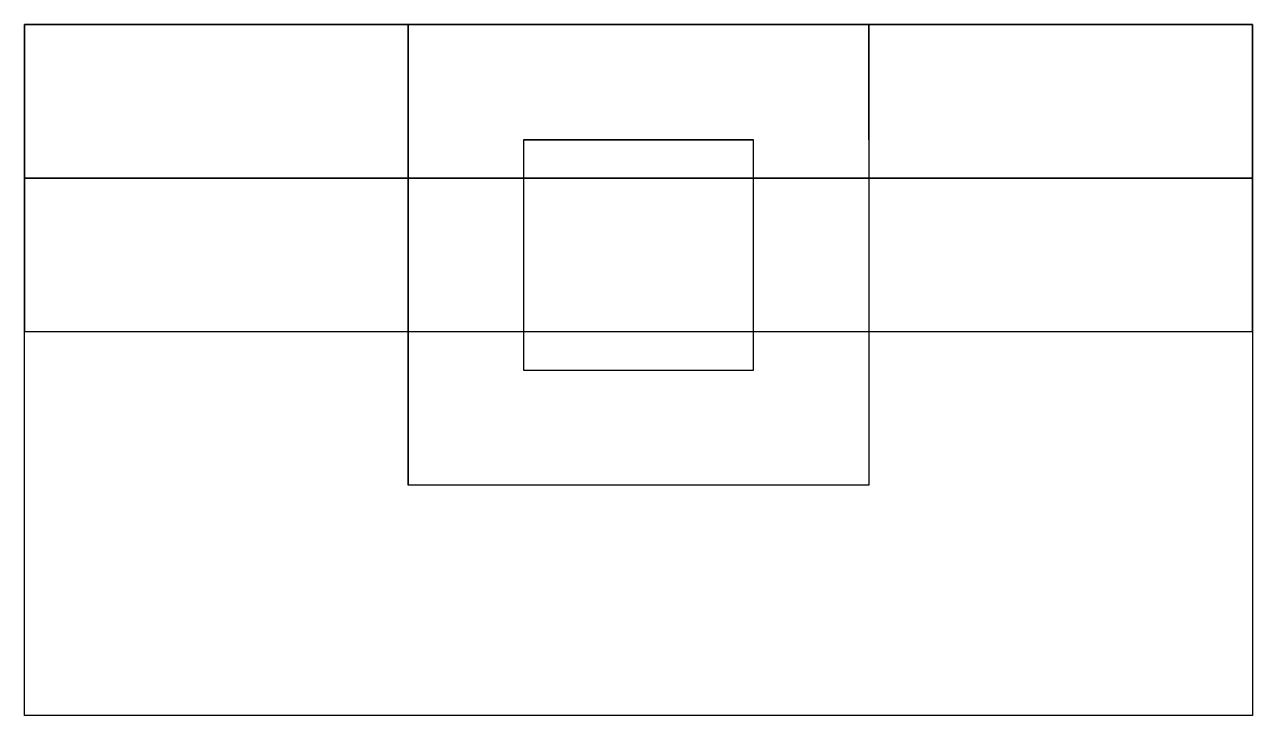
# Model space of a CAD drawing. Header units: millimetres. Extents: x 2358.2 to 2438.2, y 1753.7 to 1798.7.
import ezdxf

# ---------------------------------------------------------------- set-up
doc = ezdxf.new("R2010")
doc.units = ezdxf.units.MM

msp = doc.modelspace()

# ---------------------------------------------------------------- linework, layer by layer
for p, q in [((2383.184, 1788.659, 20), (2358.184, 1788.659, 20)), ((2413.184, 1788.659, 20), (2413.184, 1788.659, 35))]:
    msp.add_line(p, q)
for points in [[(2358.184, 1788.659), (2438.184, 1788.659), (2438.184, 1798.659), (2358.184, 1798.659)], [(2358.184, 1798.659), (2438.184, 1798.659), (2438.184, 1753.659), (2358.184, 1753.659)], [(2358.184, 1778.659), (2438.184, 1778.659), (2438.184, 1788.659), (2358.184, 1788.659)], [(2358.184, 1778.659), (2438.184, 1778.659), (2438.184, 1753.659), (2358.184, 1753.659)]]:
    msp.add_lwpolyline(points, close=True)
for points, elevation in [([(2358.184, 1766.925), (2358.184, 1798.659), (2383.184, 1798.659), (2383.184, 1768.659)], 20), ([(2390.684, 1768.659), (2383.184, 1768.659), (2383.184, 1798.659), (2390.684, 1798.659)], 55), ([(2413.184, 1791.159), (2413.184, 1798.659), (2390.684, 1798.659)], 55), ([(2390.684, 1791.159), (2405.684, 1791.159)], 55), ([(2390.684, 1791.159), (2390.684, 1776.159)], 55)]:
    msp.add_lwpolyline(points, dxfattribs=dict(elevation=elevation))
for points, elevation in [([(2358.184, 1798.659), (2383.184, 1798.659), (2383.184, 1788.659), (2358.184, 1788.659)], 20), ([(2383.184, 1798.659), (2413.184, 1798.659), (2413.184, 1768.659), (2383.184, 1768.659)], 20), ([(2438.184, 1798.659), (2413.184, 1798.659), (2413.184, 1788.659), (2438.184, 1788.659)], 20), ([(2390.684, 1791.159), (2390.684, 1776.159), (2405.684, 1776.159), (2405.684, 1791.159)], 55)]:
    msp.add_lwpolyline(points, close=True, dxfattribs=dict(elevation=elevation))
for points in [[(2383.184, 1788.659, 35), (2358.184, 1788.659, 20), (2383.184, 1788.659, 20)], [(2438.184, 1788.659, 20), (2413.184, 1788.659, 35), (2413.184, 1788.659, 20)]]:
    msp.add_polyline3d(points, close=True)

doc.saveas('drawing.dxf')
